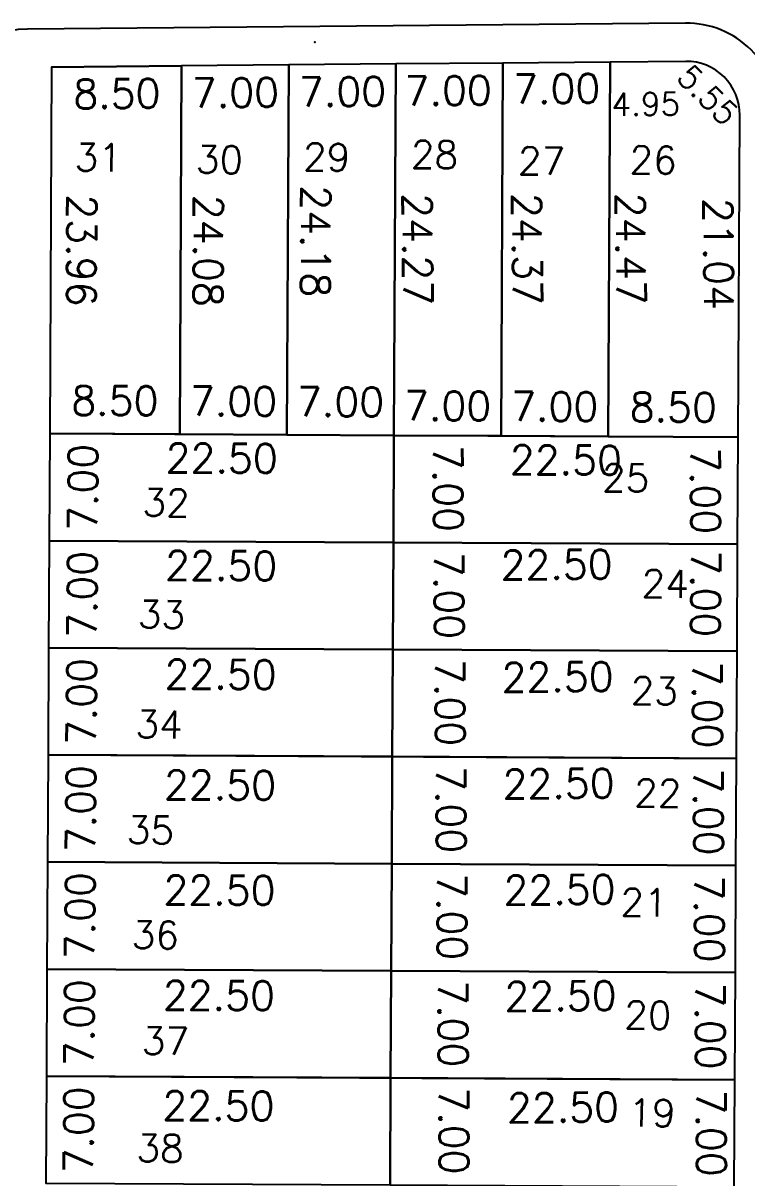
# Model space of a CAD drawing. Header units: millimetres. Extents: x -4430026 to 4783824, y 584 to 9593110.
# Drawn here: x 2681.7 to 2729, y 1428.9 to 1504.4 of the extents above; entities that cross this region are included whole.
import ezdxf
from ezdxf.enums import TextEntityAlignment as Align

# ---------------------------------------------------------------- set-up
doc = ezdxf.new("R2010")
doc.units = ezdxf.units.MM
doc.linetypes.add('CONTINUO', pattern=[0])
for name, color, linetype in [('Calçada', 1, 'Continuous'), ('Cota', 8, 'Continuous'), ('Lotes', 2, 'Continuous'), ('Numero de lotes', 5, 'Continuous'), ('WAYPOINTS2', 7, 'Continuous')]:
    doc.layers.add(name, color=color, linetype=linetype)
doc.styles.add('arcad1', font='romans.shx')
doc.styles.add('ROMANS', font='romans.shx')
doc.dimstyles.new('BOLA100', dxfattribs={"dimscale": 0, "dimtxt": 1.9, "dimasz": 0.18, "dimexe": 0.18, "dimexo": 0.063, "dimgap": 0, "dimtad": 1, "dimzin": 4, "dimdsep": 46, "dimtxsty": 'ROMANS', "dimcen": 0.09, "dimse1": 1, "dimse2": 1, "dimsd1": 1, "dimsd2": 1, "dimclrt": 256, "dimaunit": 1, "dimadec": 4, "dimazin": 0, "dimtfac": 1.2, "dimtix": 1, "dimtmove": 2, "dimatfit": 3, "dimfxl": 1, "dimtvp": 2, "dimtolj": 1, "dimtzin": 4, "dimarcsym": 0})

# ---------------------------------------------------------------- blocks, each defined once
blk = doc.blocks.new('*D5213')
at = {"layer": 'DEFPOINTS', "color": 0}
for p in [(2713.048, 1501.818), (2720.048, 1501.782), (2720.071, 1499.218)]:
    blk.add_point(p, dxfattribs=at)
at = {"layer": 'Cota', "insert": (2716.563, 1500.136), "char_height": 1.9, "attachment_point": 5, "rotation": 0.52059, "style": 'ROMANS'}
blk.add_mtext('\\A1;7.00', dxfattribs=at)
blk = doc.blocks.new('*D5214')
at = {"layer": 'DEFPOINTS', "color": 0}
for p in [(2705.948, 1502.227), (2712.948, 1502.191), (2712.976, 1499.094)]:
    blk.add_point(p, dxfattribs=at)
at = {"layer": 'Cota', "insert": (2709.468, 1500.012), "char_height": 1.9, "attachment_point": 5, "rotation": 0.52059, "style": 'ROMANS'}
blk.add_mtext('\\A1;7.00', dxfattribs=at)
blk = doc.blocks.new('*D5215')
at = {"layer": 'DEFPOINTS', "color": 0}
for p in [(2703.752, 1501.754), (2703.627, 1477.478), (2706.63, 1477.505)]:
    blk.add_point(p, dxfattribs=at)
at = {"layer": 'Cota', "insert": (2707.469, 1489.65), "char_height": 1.9, "attachment_point": 5, "rotation": 270.52059, "style": 'ROMANS'}
blk.add_mtext('\\A1;24.27', dxfattribs=at)
blk = doc.blocks.new('*D5216')
at = {"layer": 'DEFPOINTS', "color": 0}
for p in [(2710.752, 1501.818), (2710.627, 1477.442), (2713.786, 1477.47)]:
    blk.add_point(p, dxfattribs=at)
at = {"layer": 'Cota', "insert": (2714.625, 1489.666), "char_height": 1.9, "attachment_point": 5, "rotation": 270.52059, "style": 'ROMANS'}
blk.add_mtext('\\A1;24.37', dxfattribs=at)
blk = doc.blocks.new('*D5217')
at = {"layer": 'DEFPOINTS', "color": 0}
for p in [(2717.753, 1501.882), (2717.627, 1477.406), (2720.562, 1477.432)]:
    blk.add_point(p, dxfattribs=at)
at = {"layer": 'Cota', "insert": (2721.401, 1489.677), "char_height": 1.9, "attachment_point": 5, "rotation": 270.52059, "style": 'ROMANS'}
blk.add_mtext('\\A1;24.47', dxfattribs=at)
blk = doc.blocks.new('*D5218')
at = {"layer": 'DEFPOINTS', "color": 0}
for p in [(2726.243, 1477.362), (2725.36, 1470.354), (2726.207, 1470.362)]:
    blk.add_point(p, dxfattribs=at)
at = {"layer": 'Cota', "insert": (2726.278, 1473.862), "char_height": 1.9, "attachment_point": 5, "rotation": 270.52059, "style": 'ROMANS'}
blk.add_mtext('\\A1;7.00', dxfattribs=at)
blk = doc.blocks.new('*D5219')
at = {"layer": 'DEFPOINTS', "color": 0}
for p in [(2726.171, 1463.362), (2725.487, 1456.356), (2726.135, 1456.362)]:
    blk.add_point(p, dxfattribs=at)
at = {"layer": 'Cota', "insert": (2726.405, 1459.864), "char_height": 1.9, "attachment_point": 5, "rotation": 270.52059, "style": 'ROMANS'}
blk.add_mtext('\\A1;7.00', dxfattribs=at)
blk = doc.blocks.new('*D5220')
at = {"layer": 'DEFPOINTS', "color": 0}
for p in [(2726.135, 1456.362), (2725.55, 1449.357), (2726.099, 1449.362)]:
    blk.add_point(p, dxfattribs=at)
at = {"layer": 'Cota', "insert": (2726.469, 1452.865), "char_height": 1.9, "attachment_point": 5, "rotation": 270.52059, "style": 'ROMANS'}
blk.add_mtext('\\A1;7.00', dxfattribs=at)
blk = doc.blocks.new('*D5221')
at = {"layer": 'DEFPOINTS', "color": 0}
for p in [(2726.099, 1449.362), (2725.614, 1442.358), (2726.063, 1442.362)]:
    blk.add_point(p, dxfattribs=at)
at = {"layer": 'Cota', "insert": (2726.532, 1445.866), "char_height": 1.9, "attachment_point": 5, "rotation": 270.52059, "style": 'ROMANS'}
blk.add_mtext('\\A1;7.00', dxfattribs=at)
blk = doc.blocks.new('*D5222')
at = {"layer": 'DEFPOINTS', "color": 0}
for p in [(2726.063, 1442.362), (2725.678, 1435.359), (2726.027, 1435.362)]:
    blk.add_point(p, dxfattribs=at)
at = {"layer": 'Cota', "insert": (2726.596, 1438.867), "char_height": 1.9, "attachment_point": 5, "rotation": 270.52059, "style": 'ROMANS'}
blk.add_mtext('\\A1;7.00', dxfattribs=at)
blk = doc.blocks.new('*D5223')
at = {"layer": 'DEFPOINTS', "color": 0}
for p in [(2726.027, 1435.362), (2725.741, 1428.36), (2725.991, 1428.363)]:
    blk.add_point(p, dxfattribs=at)
at = {"layer": 'Cota', "insert": (2726.659, 1431.868), "char_height": 1.9, "attachment_point": 5, "rotation": 270.52059, "style": 'ROMANS'}
blk.add_mtext('\\A1;7.00', dxfattribs=at)
blk = doc.blocks.new('*D5238')
at = {"layer": 'DEFPOINTS', "color": 0}
for p in [(2705.705, 1435.373), (2728.205, 1435.257), (2728.228, 1432.701)]:
    blk.add_point(p, dxfattribs=at)
at = {"layer": 'Cota', "insert": (2716.971, 1433.549), "char_height": 1.9, "attachment_point": 5, "rotation": 0.52059, "style": 'ROMANS'}
blk.add_mtext('\\A1;22.50', dxfattribs=at)
blk = doc.blocks.new('*D5239')
at = {"layer": 'DEFPOINTS', "color": 0}
for p in [(2705.542, 1442.654), (2728.041, 1442.539), (2728.065, 1439.983)]:
    blk.add_point(p, dxfattribs=at)
at = {"layer": 'Cota', "insert": (2716.808, 1440.831), "char_height": 1.9, "attachment_point": 5, "rotation": 0.52059, "style": 'ROMANS'}
blk.add_mtext('\\A1;22.50', dxfattribs=at)
blk = doc.blocks.new('*D5240')
at = {"layer": 'DEFPOINTS', "color": 0}
for p in [(2705.479, 1449.603), (2727.978, 1449.487), (2728.001, 1446.931)]:
    blk.add_point(p, dxfattribs=at)
at = {"layer": 'Cota', "insert": (2716.744, 1447.779), "char_height": 1.9, "attachment_point": 5, "rotation": 0.52059, "style": 'ROMANS'}
blk.add_mtext('\\A1;22.50', dxfattribs=at)
blk = doc.blocks.new('*D5241')
at = {"layer": 'DEFPOINTS', "color": 0}
for p in [(2705.416, 1456.536), (2727.915, 1456.421), (2727.938, 1453.865)]:
    blk.add_point(p, dxfattribs=at)
at = {"layer": 'Cota', "insert": (2716.681, 1454.713), "char_height": 1.9, "attachment_point": 5, "rotation": 0.52059, "style": 'ROMANS'}
blk.add_mtext('\\A1;22.50', dxfattribs=at)
blk = doc.blocks.new('*D5242')
at = {"layer": 'DEFPOINTS', "color": 0}
for p in [(2705.352, 1463.511), (2727.852, 1463.395), (2727.875, 1460.84)]:
    blk.add_point(p, dxfattribs=at)
at = {"layer": 'Cota', "insert": (2716.618, 1461.687), "char_height": 1.9, "attachment_point": 5, "rotation": 0.52059, "style": 'ROMANS'}
blk.add_mtext('\\A1;22.50', dxfattribs=at)
blk = doc.blocks.new('*D5243')
at = {"layer": 'DEFPOINTS', "color": 0}
for p in [(2705.285, 1470.853), (2727.785, 1470.737), (2727.808, 1468.181)]:
    blk.add_point(p, dxfattribs=at)
at = {"layer": 'Cota', "insert": (2716.551, 1469.029), "char_height": 1.9, "attachment_point": 5, "rotation": 0.52059, "style": 'ROMANS'}
blk.add_mtext('\\A1;22.50', dxfattribs=at)
blk = doc.blocks.new('*D5262')
at = {"layer": 'DEFPOINTS', "color": 0}
for p in [(2705.922, 1477.478), (2705.886, 1470.478), (2708.537, 1470.502)]:
    blk.add_point(p, dxfattribs=at)
at = {"layer": 'Cota', "insert": (2709.456, 1474.01), "char_height": 1.9, "attachment_point": 5, "rotation": 270.52059, "style": 'ROMANS'}
blk.add_mtext('\\A1;7.00', dxfattribs=at)
blk = doc.blocks.new('*D5263')
at = {"layer": 'DEFPOINTS', "color": 0}
for p in [(2705.886, 1470.478), (2705.85, 1463.478), (2708.601, 1463.503)]:
    blk.add_point(p, dxfattribs=at)
at = {"layer": 'Cota', "insert": (2709.519, 1467.011), "char_height": 1.9, "attachment_point": 5, "rotation": 270.52059, "style": 'ROMANS'}
blk.add_mtext('\\A1;7.00', dxfattribs=at)
blk = doc.blocks.new('*D5264')
at = {"layer": 'DEFPOINTS', "color": 0}
for p in [(2705.85, 1463.478), (2705.814, 1456.478), (2708.665, 1456.504)]:
    blk.add_point(p, dxfattribs=at)
at = {"layer": 'Cota', "insert": (2709.583, 1460.012), "char_height": 1.9, "attachment_point": 5, "rotation": 270.52059, "style": 'ROMANS'}
blk.add_mtext('\\A1;7.00', dxfattribs=at)
blk = doc.blocks.new('*D5265')
at = {"layer": 'DEFPOINTS', "color": 0}
for p in [(2705.814, 1456.478), (2705.778, 1449.478), (2708.728, 1449.505)]:
    blk.add_point(p, dxfattribs=at)
at = {"layer": 'Cota', "insert": (2709.646, 1453.013), "char_height": 1.9, "attachment_point": 5, "rotation": 270.52059, "style": 'ROMANS'}
blk.add_mtext('\\A1;7.00', dxfattribs=at)
blk = doc.blocks.new('*D5266')
at = {"layer": 'DEFPOINTS', "color": 0}
for p in [(2705.778, 1449.478), (2705.742, 1442.478), (2708.792, 1442.506)]:
    blk.add_point(p, dxfattribs=at)
at = {"layer": 'Cota', "insert": (2709.71, 1446.014), "char_height": 1.9, "attachment_point": 5, "rotation": 270.52059, "style": 'ROMANS'}
blk.add_mtext('\\A1;7.00', dxfattribs=at)
blk = doc.blocks.new('*D5267')
at = {"layer": 'DEFPOINTS', "color": 0}
for p in [(2705.742, 1442.478), (2705.706, 1435.478), (2708.855, 1435.507)]:
    blk.add_point(p, dxfattribs=at)
at = {"layer": 'Cota', "insert": (2709.774, 1439.015), "char_height": 1.9, "attachment_point": 5, "rotation": 270.52059, "style": 'ROMANS'}
blk.add_mtext('\\A1;7.00', dxfattribs=at)
blk = doc.blocks.new('*D5268')
at = {"layer": 'DEFPOINTS', "color": 0}
for p in [(2705.706, 1435.478), (2705.67, 1428.478), (2708.919, 1428.508)]:
    blk.add_point(p, dxfattribs=at)
at = {"layer": 'Cota', "insert": (2709.837, 1432.016), "char_height": 1.9, "attachment_point": 5, "rotation": 270.52059, "style": 'ROMANS'}
blk.add_mtext('\\A1;7.00', dxfattribs=at)
blk = doc.blocks.new('*D5416')
at = {"layer": 'DEFPOINTS', "color": 0}
for p in [(2712.927, 1478.432), (2705.922, 1477.478), (2712.922, 1477.442)]:
    blk.add_point(p, dxfattribs=at)
at = {"layer": 'Cota', "insert": (2709.432, 1479.4), "char_height": 1.9, "attachment_point": 5, "rotation": 359.70531, "style": 'ROMANS'}
blk.add_mtext('\\A1;7.00', dxfattribs=at)
blk = doc.blocks.new('*D5417')
at = {"layer": 'DEFPOINTS', "color": 0}
for p in [(2719.927, 1478.396), (2712.922, 1477.442), (2719.922, 1477.406)]:
    blk.add_point(p, dxfattribs=at)
at = {"layer": 'Cota', "insert": (2716.432, 1479.364), "char_height": 1.9, "attachment_point": 5, "rotation": 359.70531, "style": 'ROMANS'}
blk.add_mtext('\\A1;7.00', dxfattribs=at)
blk = doc.blocks.new('*D5418')
at = {"layer": 'DEFPOINTS', "color": 0}
for p in [(2728.427, 1478.353), (2719.922, 1477.406), (2728.422, 1477.362)]:
    blk.add_point(p, dxfattribs=at)
at = {"layer": 'Cota', "insert": (2724.182, 1479.324), "char_height": 1.9, "attachment_point": 5, "rotation": 359.70531, "style": 'ROMANS'}
blk.add_mtext('\\A1;8.50', dxfattribs=at)
blk = doc.blocks.new('*D6574')
at = {"layer": 'DEFPOINTS', "color": 0}
for p in [(2691.929, 1478.773), (2683.423, 1477.593), (2691.923, 1477.55)]:
    blk.add_point(p, dxfattribs=at)
at = {"layer": 'Cota', "insert": (2687.684, 1479.745), "char_height": 1.9, "attachment_point": 5, "rotation": 359.70531, "style": 'ROMANS'}
blk.add_mtext('\\A1;8.50', dxfattribs=at)
blk = doc.blocks.new('*D6575')
at = {"layer": 'DEFPOINTS', "color": 0}
for p in [(2683.423, 1477.593), (2705.922, 1477.478), (2705.91, 1474.975)]:
    blk.add_point(p, dxfattribs=at)
at = {"layer": 'Cota', "insert": (2694.665, 1475.983), "char_height": 1.9, "attachment_point": 5, "rotation": 359.70531, "style": 'ROMANS'}
blk.add_mtext('\\A1;22.50', dxfattribs=at)
blk = doc.blocks.new('*D6576')
at = {"layer": 'DEFPOINTS', "color": 0}
for p in [(2683.387, 1470.593), (2705.886, 1470.478), (2705.873, 1467.953)]:
    blk.add_point(p, dxfattribs=at)
at = {"layer": 'Cota', "insert": (2694.629, 1468.961), "char_height": 1.9, "attachment_point": 5, "rotation": 359.70531, "style": 'ROMANS'}
blk.add_mtext('\\A1;22.50', dxfattribs=at)
blk = doc.blocks.new('*D6577')
at = {"layer": 'DEFPOINTS', "color": 0}
for p in [(2683.546, 1501.55), (2692.046, 1501.627), (2692.071, 1498.901)]:
    blk.add_point(p, dxfattribs=at)
at = {"layer": 'Cota', "insert": (2687.812, 1499.812), "char_height": 1.9, "attachment_point": 5, "rotation": 0.52059, "style": 'ROMANS'}
blk.add_mtext('\\A1;8.50', dxfattribs=at)
blk = doc.blocks.new('*D6578')
at = {"layer": 'DEFPOINTS', "color": 0}
for p in [(2683.351, 1463.594), (2705.85, 1463.478), (2705.837, 1460.845)]:
    blk.add_point(p, dxfattribs=at)
at = {"layer": 'Cota', "insert": (2694.592, 1461.853), "char_height": 1.9, "attachment_point": 5, "rotation": 359.70531, "style": 'ROMANS'}
blk.add_mtext('\\A1;22.50', dxfattribs=at)
blk = doc.blocks.new('*D6579')
at = {"layer": 'DEFPOINTS', "color": 0}
for p in [(2683.315, 1456.594), (2705.814, 1456.478), (2705.8, 1453.611)]:
    blk.add_point(p, dxfattribs=at)
at = {"layer": 'Cota', "insert": (2694.555, 1454.619), "char_height": 1.9, "attachment_point": 5, "rotation": 359.70531, "style": 'ROMANS'}
blk.add_mtext('\\A1;22.50', dxfattribs=at)
blk = doc.blocks.new('*D6580')
at = {"layer": 'DEFPOINTS', "color": 0}
for p in [(2683.279, 1449.594), (2705.778, 1449.478), (2705.764, 1446.741)]:
    blk.add_point(p, dxfattribs=at)
at = {"layer": 'Cota', "insert": (2694.519, 1447.748), "char_height": 1.9, "attachment_point": 5, "rotation": 359.70531, "style": 'ROMANS'}
blk.add_mtext('\\A1;22.50', dxfattribs=at)
blk = doc.blocks.new('*D6581')
at = {"layer": 'DEFPOINTS', "color": 0}
for p in [(2683.243, 1442.594), (2705.742, 1442.478), (2705.729, 1439.855)]:
    blk.add_point(p, dxfattribs=at)
at = {"layer": 'Cota', "insert": (2694.484, 1440.863), "char_height": 1.9, "attachment_point": 5, "rotation": 359.70531, "style": 'ROMANS'}
blk.add_mtext('\\A1;22.50', dxfattribs=at)
blk = doc.blocks.new('*D6583')
at = {"layer": 'DEFPOINTS', "color": 0}
for p in [(2683.207, 1435.594), (2705.706, 1435.478), (2705.692, 1432.647)]:
    blk.add_point(p, dxfattribs=at)
at = {"layer": 'Cota', "insert": (2694.447, 1433.655), "char_height": 1.9, "attachment_point": 5, "rotation": 359.70531, "style": 'ROMANS'}
blk.add_mtext('\\A1;22.50', dxfattribs=at)
blk = doc.blocks.new('*D6592')
at = {"layer": 'DEFPOINTS', "color": 0}
for p in [(2683.207, 1435.594), (2686.281, 1435.573), (2683.171, 1428.594)]:
    blk.add_point(p, dxfattribs=at)
at = {"layer": 'Cota', "insert": (2685.308, 1432.08), "char_height": 1.9, "attachment_point": 5, "rotation": 89.6156, "style": 'ROMANS'}
blk.add_mtext('\\A1;7.00', dxfattribs=at)
blk = doc.blocks.new('*D6593')
at = {"layer": 'DEFPOINTS', "color": 0}
for p in [(2683.243, 1442.594), (2686.328, 1442.573), (2683.207, 1435.594)]:
    blk.add_point(p, dxfattribs=at)
at = {"layer": 'Cota', "insert": (2685.355, 1439.08), "char_height": 1.9, "attachment_point": 5, "rotation": 89.6156, "style": 'ROMANS'}
blk.add_mtext('\\A1;7.00', dxfattribs=at)
blk = doc.blocks.new('*D6594')
at = {"layer": 'DEFPOINTS', "color": 0}
for p in [(2683.279, 1449.594), (2686.375, 1449.573), (2683.243, 1442.594)]:
    blk.add_point(p, dxfattribs=at)
at = {"layer": 'Cota', "insert": (2685.402, 1446.079), "char_height": 1.9, "attachment_point": 5, "rotation": 89.6156, "style": 'ROMANS'}
blk.add_mtext('\\A1;7.00', dxfattribs=at)
blk = doc.blocks.new('*D6595')
at = {"layer": 'DEFPOINTS', "color": 0}
for p in [(2683.315, 1456.594), (2686.422, 1456.573), (2683.279, 1449.594)]:
    blk.add_point(p, dxfattribs=at)
at = {"layer": 'Cota', "insert": (2685.449, 1453.079), "char_height": 1.9, "attachment_point": 5, "rotation": 89.6156, "style": 'ROMANS'}
blk.add_mtext('\\A1;7.00', dxfattribs=at)
blk = doc.blocks.new('*D6596')
at = {"layer": 'DEFPOINTS', "color": 0}
for p in [(2683.351, 1463.594), (2686.469, 1463.573), (2683.315, 1456.594)]:
    blk.add_point(p, dxfattribs=at)
at = {"layer": 'Cota', "insert": (2685.496, 1460.079), "char_height": 1.9, "attachment_point": 5, "rotation": 89.6156, "style": 'ROMANS'}
blk.add_mtext('\\A1;7.00', dxfattribs=at)
blk = doc.blocks.new('*D6597')
at = {"layer": 'DEFPOINTS', "color": 0}
for p in [(2683.387, 1470.593), (2686.516, 1470.572), (2683.351, 1463.594)]:
    blk.add_point(p, dxfattribs=at)
at = {"layer": 'Cota', "insert": (2685.543, 1467.079), "char_height": 1.9, "attachment_point": 5, "rotation": 89.6156, "style": 'ROMANS'}
blk.add_mtext('\\A1;7.00', dxfattribs=at)
blk = doc.blocks.new('*D6598')
at = {"layer": 'DEFPOINTS', "color": 0}
for p in [(2683.423, 1477.593), (2686.563, 1477.572), (2683.387, 1470.593)]:
    blk.add_point(p, dxfattribs=at)
at = {"layer": 'Cota', "insert": (2685.59, 1474.079), "char_height": 1.9, "attachment_point": 5, "rotation": 89.6156, "style": 'ROMANS'}
blk.add_mtext('\\A1;7.00', dxfattribs=at)
blk = doc.blocks.new('*D6599')
at = {"layer": 'DEFPOINTS', "color": 0}
for p in [(2698.929, 1478.737), (2691.923, 1477.55), (2698.923, 1477.514)]:
    blk.add_point(p, dxfattribs=at)
at = {"layer": 'Cota', "insert": (2695.434, 1479.705), "char_height": 1.9, "attachment_point": 5, "rotation": 359.70531, "style": 'ROMANS'}
blk.add_mtext('\\A1;7.00', dxfattribs=at)
blk = doc.blocks.new('*D6600')
at = {"layer": 'DEFPOINTS', "color": 0}
for p in [(2705.929, 1478.701), (2698.923, 1477.514), (2705.922, 1477.478)]:
    blk.add_point(p, dxfattribs=at)
at = {"layer": 'Cota', "insert": (2702.434, 1479.669), "char_height": 1.9, "attachment_point": 5, "rotation": 359.70531, "style": 'ROMANS'}
blk.add_mtext('\\A1;7.00', dxfattribs=at)
blk = doc.blocks.new('*D6602')
at = {"layer": 'DEFPOINTS', "color": 0}
for p in [(2692.046, 1501.627), (2699.047, 1501.691), (2699.072, 1498.964)]:
    blk.add_point(p, dxfattribs=at)
at = {"layer": 'Cota', "insert": (2695.563, 1499.882), "char_height": 1.9, "attachment_point": 5, "rotation": 0.52059, "style": 'ROMANS'}
blk.add_mtext('\\A1;7.00', dxfattribs=at)
blk = doc.blocks.new('*D6604')
at = {"layer": 'DEFPOINTS', "color": 0}
for p in [(2699.047, 1501.691), (2706.047, 1501.754), (2706.072, 1499.028)]:
    blk.add_point(p, dxfattribs=at)
at = {"layer": 'Cota', "insert": (2702.563, 1499.946), "char_height": 1.9, "attachment_point": 5, "rotation": 0.52059, "style": 'ROMANS'}
blk.add_mtext('\\A1;7.00', dxfattribs=at)
blk = doc.blocks.new('*D7173')
at = {"layer": 'DEFPOINTS', "color": 0}
for p in [(2705.922, 1477.478, 51.854), (2728.422, 1477.362, 51.854), (2728.409, 1474.859)]:
    blk.add_point(p, dxfattribs=at)
at = {"layer": 'Cota', "insert": (2717.164, 1475.867), "char_height": 1.9, "attachment_point": 5, "rotation": 359.70531, "style": 'ROMANS'}
blk.add_mtext('\\A1;22.50', dxfattribs=at)

msp = doc.modelspace()

# ---------------------------------------------------------------- linework, layer by layer
at = {"layer": 'Calçada', "lineweight": -3}
msp.add_line((2724.976, 1504.426), (2681.973, 1504.036), dxfattribs=at)
msp.add_line((2724.976, 1504.426), (2681.973, 1504.036), dxfattribs=at)
msp.add_lwpolyline([(2731.03, 1498.396, 0.418387), (2724.976, 1504.426), (2681.973, 1504.036, 0.410052), (2676.028, 1498.067), (2675.53, 1401.287, -0.165602), (2672.999, 1393.976), (2640.147, 1351.787, 0.414214), (2641.195, 1343.366), (2679.068, 1313.876, 0.414214), (2687.488, 1314.924), (2727.859, 1366.771, 0.165602), (2730.391, 1374.082)], format="xyb", close=True, dxfattribs=at)
msp.add_lwpolyline([(2731.03, 1498.396, 0.418387), (2724.976, 1504.426), (2681.973, 1504.036, 0.410052), (2676.028, 1498.067), (2675.53, 1401.287, -0.165602), (2672.999, 1393.976), (2640.147, 1351.787, 0.414214), (2641.195, 1343.366), (2679.068, 1313.876, 0.414214), (2687.488, 1314.924), (2727.859, 1366.771, 0.165602), (2730.391, 1374.082)], format="xyb", close=True, dxfattribs=at)
at = {"layer": 'Lotes', "linetype": 'CONTINUO', "lineweight": -3}
for p, q in [((2683.546, 1501.55), (2692.046, 1501.627)), ((2692.046, 1501.627), (2691.923, 1477.55)), ((2691.923, 1477.55), (2692.046, 1501.627)), ((2699.047, 1501.691), (2692.046, 1501.627)), ((2698.923, 1477.514), (2699.047, 1501.691)), ((2699.047, 1501.691), (2698.923, 1477.514)), ((2706.047, 1501.754), (2699.047, 1501.691)), ((2705.922, 1477.478), (2706.047, 1501.754)), ((2706.047, 1501.754), (2705.922, 1477.478)), ((2713.048, 1501.818), (2706.047, 1501.754)), ((2712.922, 1477.442), (2713.048, 1501.818)), ((2713.048, 1501.818), (2712.922, 1477.442)), ((2720.048, 1501.882), (2713.048, 1501.818)), ((2719.922, 1477.406), (2720.048, 1501.882)), ((2720.048, 1501.882), (2719.922, 1477.406)), ((2724.999, 1501.927), (2720.048, 1501.882)), ((2728.422, 1477.362), (2728.53, 1498.409)), ((2683.423, 1477.593), (2691.923, 1477.55)), ((2705.922, 1477.478), (2683.423, 1477.593)), ((2691.923, 1477.55), (2698.923, 1477.514)), ((2698.923, 1477.514), (2705.922, 1477.478)), ((2705.922, 1477.478), (2705.886, 1470.478)), ((2705.886, 1470.478), (2705.922, 1477.478)), ((2705.922, 1477.478), (2712.922, 1477.442)), ((2728.422, 1477.362), (2705.922, 1477.478)), ((2712.922, 1477.442), (2719.922, 1477.406)), ((2719.922, 1477.406), (2728.422, 1477.362)), ((2728.386, 1470.362), (2728.422, 1477.362)), ((2683.387, 1470.593), (2705.886, 1470.478)), ((2705.886, 1470.478), (2683.387, 1470.593)), ((2705.886, 1470.478), (2705.85, 1463.478)), ((2705.85, 1463.478), (2705.886, 1470.478)), ((2728.386, 1470.362), (2705.886, 1470.478)), ((2705.886, 1470.478), (2728.386, 1470.362)), ((2728.35, 1463.362), (2728.386, 1470.362)), ((2683.351, 1463.594), (2705.85, 1463.478)), ((2705.85, 1463.478), (2683.351, 1463.594)), ((2705.85, 1463.478), (2705.814, 1456.478)), ((2705.814, 1456.478), (2705.85, 1463.478)), ((2728.35, 1463.362), (2705.85, 1463.478)), ((2705.85, 1463.478), (2728.35, 1463.362)), ((2728.314, 1456.362), (2728.35, 1463.362)), ((2683.315, 1456.594), (2705.814, 1456.478)), ((2705.814, 1456.478), (2683.315, 1456.594)), ((2705.814, 1456.478), (2705.778, 1449.478)), ((2705.778, 1449.478), (2705.814, 1456.478)), ((2728.314, 1456.362), (2705.814, 1456.478)), ((2705.814, 1456.478), (2728.314, 1456.362)), ((2728.278, 1449.362), (2728.314, 1456.362)), ((2683.279, 1449.594), (2705.778, 1449.478)), ((2705.778, 1449.478), (2683.279, 1449.594)), ((2705.778, 1449.478), (2705.742, 1442.478)), ((2705.742, 1442.478), (2705.778, 1449.478)), ((2728.278, 1449.362), (2705.778, 1449.478)), ((2705.778, 1449.478), (2728.278, 1449.362)), ((2728.242, 1442.362), (2728.278, 1449.362)), ((2683.243, 1442.594), (2705.742, 1442.478)), ((2705.742, 1442.478), (2683.243, 1442.594)), ((2705.742, 1442.478), (2705.706, 1435.478)), ((2705.706, 1435.478), (2705.742, 1442.478)), ((2728.242, 1442.362), (2705.742, 1442.478)), ((2705.742, 1442.478), (2728.242, 1442.362)), ((2728.206, 1435.362), (2728.242, 1442.362)), ((2683.207, 1435.594), (2705.706, 1435.478)), ((2705.706, 1435.478), (2683.207, 1435.594)), ((2705.706, 1435.478), (2705.67, 1428.478)), ((2705.67, 1428.478), (2705.706, 1435.478)), ((2728.206, 1435.362), (2705.706, 1435.478)), ((2705.706, 1435.478), (2728.206, 1435.362)), ((2728.17, 1428.363), (2728.206, 1435.362))]:
    msp.add_line(p, q, dxfattribs=at)
at = {"layer": 'Lotes'}
for p, q in [((2691.923, 1477.55), (2692.046, 1501.627)), ((2692.046, 1501.627), (2691.923, 1477.55)), ((2699.047, 1501.691), (2692.046, 1501.627)), ((2698.923, 1477.514), (2699.047, 1501.691)), ((2691.923, 1477.55), (2683.423, 1477.593)), ((2683.423, 1477.593), (2691.923, 1477.55)), ((2698.923, 1477.514), (2691.923, 1477.55)), ((2691.923, 1477.55), (2698.923, 1477.514)), ((2705.922, 1477.478), (2698.923, 1477.514)), ((2705.886, 1470.478), (2705.922, 1477.478)), ((2705.886, 1470.478), (2683.387, 1470.593)), ((2683.387, 1470.593), (2705.886, 1470.478)), ((2705.85, 1463.478), (2705.886, 1470.478)), ((2683.351, 1463.594), (2705.85, 1463.478)), ((2705.85, 1463.478), (2683.351, 1463.594)), ((2705.814, 1456.478), (2705.85, 1463.478)), ((2705.814, 1456.478), (2683.315, 1456.594)), ((2683.315, 1456.594), (2705.814, 1456.478)), ((2705.778, 1449.478), (2705.814, 1456.478)), ((2683.279, 1449.594), (2705.778, 1449.478)), ((2705.778, 1449.478), (2683.279, 1449.594)), ((2705.742, 1442.478), (2705.778, 1449.478)), ((2683.243, 1442.594), (2705.742, 1442.478)), ((2705.742, 1442.478), (2683.243, 1442.594)), ((2705.706, 1435.478), (2705.742, 1442.478)), ((2705.706, 1435.478), (2683.207, 1435.594)), ((2683.207, 1435.594), (2705.706, 1435.478)), ((2705.67, 1428.478), (2705.706, 1435.478))]:
    msp.add_line(p, q, dxfattribs=at)
at = {"layer": 'Lotes', "lineweight": -3}
for p, q in [((2691.923, 1477.55), (2692.046, 1501.627)), ((2698.923, 1477.514), (2699.047, 1501.691)), ((2712.922, 1477.442), (2713.048, 1501.818)), ((2719.922, 1477.406), (2720.048, 1501.882)), ((2683.423, 1477.593), (2728.422, 1477.362)), ((2683.387, 1470.593), (2728.386, 1470.362)), ((2683.351, 1463.594), (2728.35, 1463.362)), ((2683.315, 1456.594), (2728.314, 1456.362)), ((2683.279, 1449.594), (2728.278, 1449.362)), ((2683.243, 1442.594), (2728.242, 1442.362)), ((2683.207, 1435.594), (2728.206, 1435.362))]:
    msp.add_line(p, q, dxfattribs=at)
at = {"layer": 'Lotes'}
for points in [[(2692.046, 1501.627), (2683.546, 1501.55), (2683.423, 1477.593), (2691.923, 1477.55)], [(2692.046, 1501.627), (2683.546, 1501.55), (2683.423, 1477.593), (2691.923, 1477.55)], [(2699.047, 1501.691), (2692.046, 1501.627), (2691.923, 1477.55), (2698.923, 1477.514)], [(2699.047, 1501.691), (2692.046, 1501.627), (2691.923, 1477.55), (2698.923, 1477.514)], [(2706.047, 1501.754), (2699.047, 1501.691), (2698.923, 1477.514), (2705.922, 1477.478)], [(2706.047, 1501.754), (2699.047, 1501.691), (2698.923, 1477.514), (2705.922, 1477.478)], [(2699.047, 1501.691), (2698.923, 1477.514), (2705.922, 1477.478), (2706.047, 1501.754)], [(2706.047, 1501.754), (2705.922, 1477.478), (2712.922, 1477.442), (2713.048, 1501.818)], [(2713.048, 1501.818), (2712.922, 1477.442), (2719.922, 1477.406), (2720.048, 1501.882)], [(2683.423, 1477.593), (2683.387, 1470.593), (2705.886, 1470.478), (2705.922, 1477.478)], [(2683.423, 1477.593), (2683.387, 1470.593), (2705.886, 1470.478), (2705.922, 1477.478)], [(2705.922, 1477.478), (2705.886, 1470.478), (2728.386, 1470.362), (2728.422, 1477.362), (2719.922, 1477.406), (2712.922, 1477.442)], [(2683.387, 1470.593), (2683.351, 1463.594), (2705.85, 1463.478), (2705.886, 1470.478)], [(2683.387, 1470.593), (2683.351, 1463.594), (2705.85, 1463.478), (2705.886, 1470.478)], [(2705.886, 1470.478), (2705.85, 1463.478), (2728.35, 1463.362), (2728.386, 1470.362)], [(2683.351, 1463.594), (2683.315, 1456.594), (2705.814, 1456.478), (2705.85, 1463.478)], [(2683.351, 1463.594), (2683.315, 1456.594), (2705.814, 1456.478), (2705.85, 1463.478)], [(2705.85, 1463.478), (2705.814, 1456.478), (2728.314, 1456.362), (2728.35, 1463.362)], [(2683.315, 1456.594), (2683.279, 1449.594), (2705.778, 1449.478), (2705.814, 1456.478)], [(2683.315, 1456.594), (2683.279, 1449.594), (2705.778, 1449.478), (2705.814, 1456.478)], [(2705.814, 1456.478), (2705.778, 1449.478), (2728.278, 1449.362), (2728.314, 1456.362)], [(2683.279, 1449.594), (2683.243, 1442.594), (2705.742, 1442.478), (2705.778, 1449.478)], [(2683.279, 1449.594), (2683.243, 1442.594), (2705.742, 1442.478), (2705.778, 1449.478)], [(2705.778, 1449.478), (2705.742, 1442.478), (2728.242, 1442.362), (2728.278, 1449.362)], [(2683.243, 1442.594), (2683.207, 1435.594), (2705.706, 1435.478), (2705.742, 1442.478)], [(2683.243, 1442.594), (2683.207, 1435.594), (2705.706, 1435.478), (2705.742, 1442.478)], [(2705.742, 1442.478), (2705.706, 1435.478), (2728.206, 1435.362), (2728.242, 1442.362)], [(2683.207, 1435.594), (2683.171, 1428.594), (2705.67, 1428.478), (2705.706, 1435.478)], [(2683.207, 1435.594), (2683.171, 1428.594), (2705.67, 1428.478), (2705.706, 1435.478)], [(2705.706, 1435.478), (2705.67, 1428.478), (2728.17, 1428.363), (2728.206, 1435.362)]]:
    msp.add_lwpolyline(points, close=True, dxfattribs=at)
msp.add_lwpolyline([(2720.048, 1501.882), (2719.922, 1477.406), (2728.422, 1477.362), (2728.53, 1498.409, 0.418387), (2724.999, 1501.927)], format="xyb", close=True, dxfattribs=at)
at = {"layer": 'Lotes', "linetype": 'CONTINUO', "lineweight": -3}
msp.add_arc((2725.03, 1498.427), 3.5, 359.70531, 90.52059, dxfattribs=at)
at = {"layer": 'WAYPOINTS2'}
msp.add_point((2700.761, 1503.183, 103.708), dxfattribs=at)

# ---------------------------------------------------------------- texts
at = {"layer": 'Cota', "attachment_point": 5, "style": 'ROMANS'}
for s, insert, char_height, rotation in [('\\A1;5.55', (2726.432, 1499.732), 1.5, 315.11295), ('\\A1;5.55', (2726.432, 1499.732, -51.854), 1.5, 315.11295), ('\\A1;4.95', (2722.385, 1499.138), 1.5, 0.52059), ('\\A1;4.95', (2722.385, 1499.138, -51.854), 1.5, 0.52059), ('\\A1;24.18', (2700.804, 1490.163), 1.9, 269.70531), ('\\A1;23.96', (2685.505, 1489.569), 1.9, 269.6156), ('\\A1;24.08', (2693.784, 1489.546), 1.9, 269.70531), ('\\A1;21.04', (2727.129, 1489.339), 1.9, 270.52059), ('\\A1;7.00', (2726.292, 1467.133, -51.854), 1.9, 269.70531)]:
    msp.add_mtext(s, dxfattribs=dict(at, insert=insert, char_height=char_height, rotation=rotation))
at = {"layer": 'Numero de lotes', "style": 'arcad1'}
for s, p in [('31', (2686.598, 1495.641, 103.708)), ('30', (2694.522, 1495.5, 103.708)), ('29', (2701.527, 1495.666, 103.708)), ('28', (2708.58, 1495.831, 103.708)), ('27', (2715.575, 1495.415, 103.708)), ('26', (2722.87, 1495.478, 103.708)), ('25', (2721.07, 1474.696, 103.708)), ('32', (2691.033, 1473.082, 103.708)), ('24', (2723.657, 1467.783, 103.708)), ('33', (2690.731, 1465.772, 103.708)), ('23', (2722.941, 1460.777, 103.708)), ('34', (2690.575, 1458.585, 103.708)), ('22', (2723.169, 1454.093, 103.708)), ('35', (2690.004, 1451.682, 103.708)), ('21', (2722.266, 1446.945, 103.708)), ('36', (2690.328, 1444.822, 103.708)), ('20', (2722.522, 1439.582, 103.708)), ('37', (2690.986, 1437.896, 103.708)), ('19', (2722.795, 1433.186, 103.708)), ('38', (2690.637, 1430.877, 103.708))]:
    msp.add_text(s, height=1.8, rotation=358.97539, dxfattribs=at).set_placement(p, align=Align.MIDDLE_CENTER)

# ---------------------------------------------------------------- dimensions: what is measured, and where the dimension line sits
at = {"layer": 'Cota'}
for base, p1, p2, angle, picture, middle in [((2712.976, 1499.094), (2705.948, 1502.227), (2712.948, 1502.191), 0.52059, '*D5214', (2709.468, 1500.012)), ((2699.072, 1498.964), (2692.046, 1501.627), (2699.047, 1501.691), 180.52059, '*D6602', (2695.563, 1499.882)), ((2706.072, 1499.028), (2699.047, 1501.691), (2706.047, 1501.754), 180.52059, '*D6604', (2702.563, 1499.946)), ((2706.63, 1477.505), (2703.752, 1501.754), (2703.627, 1477.478), 90.52059, '*D5215', (2707.469, 1489.65)), ((2713.786, 1477.47), (2710.752, 1501.818), (2710.627, 1477.442), 90.52059, '*D5216', (2714.625, 1489.666)), ((2720.071, 1499.218), (2713.048, 1501.818), (2720.048, 1501.782), 0.52059, '*D5213', (2716.563, 1500.136)), ((2720.562, 1477.432), (2717.753, 1501.882), (2717.627, 1477.406), 90.52059, '*D5217', (2721.401, 1489.677)), ((2698.929, 1478.737), (2691.923, 1477.55), (2698.923, 1477.514), 179.70531, '*D6599', (2695.434, 1479.705)), ((2705.929, 1478.701), (2698.923, 1477.514), (2705.922, 1477.478), 179.70531, '*D6600', (2702.434, 1479.669)), ((2712.927, 1478.432), (2705.922, 1477.478), (2712.922, 1477.442), 179.70531, '*D5416', (2709.432, 1479.4)), ((2719.927, 1478.396), (2712.922, 1477.442), (2719.922, 1477.406), 179.70531, '*D5417', (2716.432, 1479.364)), ((2728.427, 1478.353), (2719.922, 1477.406), (2728.422, 1477.362), 179.70531, '*D5418', (2724.182, 1479.324)), ((2686.563, 1477.572), (2683.387, 1470.593), (2683.423, 1477.593), 269.6156, '*D6598', (2685.59, 1474.079)), ((2708.537, 1470.502), (2705.922, 1477.478), (2705.886, 1470.478), 90.52059, '*D5262', (2709.456, 1474.01)), ((2728.409, 1474.859, -51.854), (2705.922, 1477.478), (2728.422, 1477.362), 179.70531, '*D7173', (2717.164, 1475.867, -51.854)), ((2725.36, 1470.354), (2726.243, 1477.362), (2726.207, 1470.362), 90.52059, '*D5218', (2726.278, 1473.862)), ((2686.516, 1470.572), (2683.351, 1463.594), (2683.387, 1470.593), 269.6156, '*D6597', (2685.543, 1467.079)), ((2727.808, 1468.181), (2705.285, 1470.853), (2727.785, 1470.737), 0.52059, '*D5243', (2716.551, 1469.029)), ((2708.601, 1463.503), (2705.886, 1470.478), (2705.85, 1463.478), 90.52059, '*D5263', (2709.519, 1467.011)), ((2686.469, 1463.573), (2683.315, 1456.594), (2683.351, 1463.594), 269.6156, '*D6596', (2685.496, 1460.079)), ((2727.875, 1460.84), (2705.352, 1463.511), (2727.852, 1463.395), 0.52059, '*D5242', (2716.618, 1461.687)), ((2708.665, 1456.504), (2705.85, 1463.478), (2705.814, 1456.478), 90.52059, '*D5264', (2709.583, 1460.012)), ((2725.487, 1456.356), (2726.171, 1463.362), (2726.135, 1456.362), 90.52059, '*D5219', (2726.405, 1459.864)), ((2686.422, 1456.573), (2683.279, 1449.594), (2683.315, 1456.594), 269.6156, '*D6595', (2685.449, 1453.079)), ((2727.938, 1453.865), (2705.416, 1456.536), (2727.915, 1456.421), 0.52059, '*D5241', (2716.681, 1454.713)), ((2708.728, 1449.505), (2705.814, 1456.478), (2705.778, 1449.478), 90.52059, '*D5265', (2709.646, 1453.013)), ((2725.55, 1449.357), (2726.135, 1456.362), (2726.099, 1449.362), 90.52059, '*D5220', (2726.469, 1452.865)), ((2686.375, 1449.573), (2683.243, 1442.594), (2683.279, 1449.594), 269.6156, '*D6594', (2685.402, 1446.079)), ((2728.001, 1446.931), (2705.479, 1449.603), (2727.978, 1449.487), 0.52059, '*D5240', (2716.744, 1447.779)), ((2708.792, 1442.506), (2705.778, 1449.478), (2705.742, 1442.478), 90.52059, '*D5266', (2709.71, 1446.014)), ((2725.614, 1442.358), (2726.099, 1449.362), (2726.063, 1442.362), 90.52059, '*D5221', (2726.532, 1445.866)), ((2686.328, 1442.573), (2683.207, 1435.594), (2683.243, 1442.594), 269.6156, '*D6593', (2685.355, 1439.08)), ((2728.065, 1439.983), (2705.542, 1442.654), (2728.041, 1442.539), 0.52059, '*D5239', (2716.808, 1440.831)), ((2708.855, 1435.507), (2705.742, 1442.478), (2705.706, 1435.478), 90.52059, '*D5267', (2709.774, 1439.015)), ((2725.678, 1435.359), (2726.063, 1442.362), (2726.027, 1435.362), 90.52059, '*D5222', (2726.596, 1438.867)), ((2686.281, 1435.573), (2683.171, 1428.594), (2683.207, 1435.594), 269.6156, '*D6592', (2685.308, 1432.08)), ((2708.919, 1428.508), (2705.706, 1435.478), (2705.67, 1428.478), 90.52059, '*D5268', (2709.837, 1432.016)), ((2728.228, 1432.701), (2705.705, 1435.373), (2728.205, 1435.257), 0.52059, '*D5238', (2716.971, 1433.549)), ((2725.741, 1428.36), (2726.027, 1435.362), (2725.991, 1428.363), 90.52059, '*D5223', (2726.659, 1431.868))]:
    dim = msp.add_linear_dim(base=base, p1=p1, p2=p2, angle=angle, dimstyle='BOLA100', override={"dimscale": 1}, dxfattribs=at)
    dim.commit()
    dim.dimension.update_dxf_attribs({"geometry": picture, "text_midpoint": middle})
for p1, p2, distance, picture, middle in [((2683.546, 1501.55), (2692.046, 1501.627), -2.727, '*D6577', (2687.812, 1499.812)), ((2683.423, 1477.593), (2691.923, 1477.55), 1.224, '*D6574', (2687.684, 1479.745)), ((2683.423, 1477.593), (2705.922, 1477.478), -2.503, '*D6575', (2694.665, 1475.983)), ((2683.387, 1470.593), (2705.886, 1470.478), -2.525, '*D6576', (2694.629, 1468.961)), ((2683.351, 1463.594), (2705.85, 1463.478), -2.633, '*D6578', (2694.592, 1461.853)), ((2683.315, 1456.594), (2705.814, 1456.478), -2.867, '*D6579', (2694.555, 1454.619)), ((2683.279, 1449.594), (2705.778, 1449.478), -2.737, '*D6580', (2694.519, 1447.748)), ((2683.243, 1442.594), (2705.742, 1442.478), -2.623, '*D6581', (2694.484, 1440.863)), ((2683.207, 1435.594), (2705.706, 1435.478), -2.832, '*D6583', (2694.447, 1433.655))]:
    dim = msp.add_aligned_dim(p1=p1, p2=p2, distance=distance, dimstyle='BOLA100', override={"dimscale": 1}, dxfattribs=at)
    dim.commit()
    dim.dimension.update_dxf_attribs({"geometry": picture, "text_midpoint": middle})

doc.saveas('drawing.dxf')
